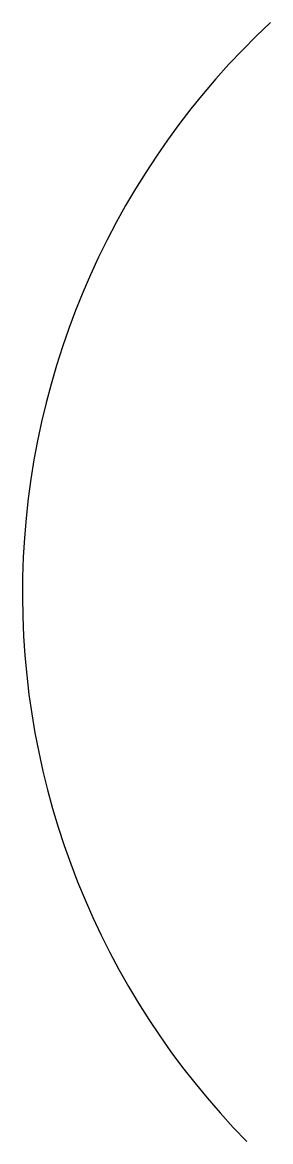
# Model space of a CAD drawing. Extents: x 146.96 to 148.16, y 164.34 to 169.8.
import ezdxf

# ---------------------------------------------------------------- set-up
doc = ezdxf.new("R2010")
doc.units = 0
doc.layers.add('DIM', color=2, linetype='CONTINUOUS')

msp = doc.modelspace()

# ---------------------------------------------------------------- linework, layer by layer
at = {"layer": 'DIM'}
msp.add_arc((150.7743, 167.0142), 3.819, 133.1023, 224.4827, dxfattribs=at)

doc.saveas('drawing.dxf')
